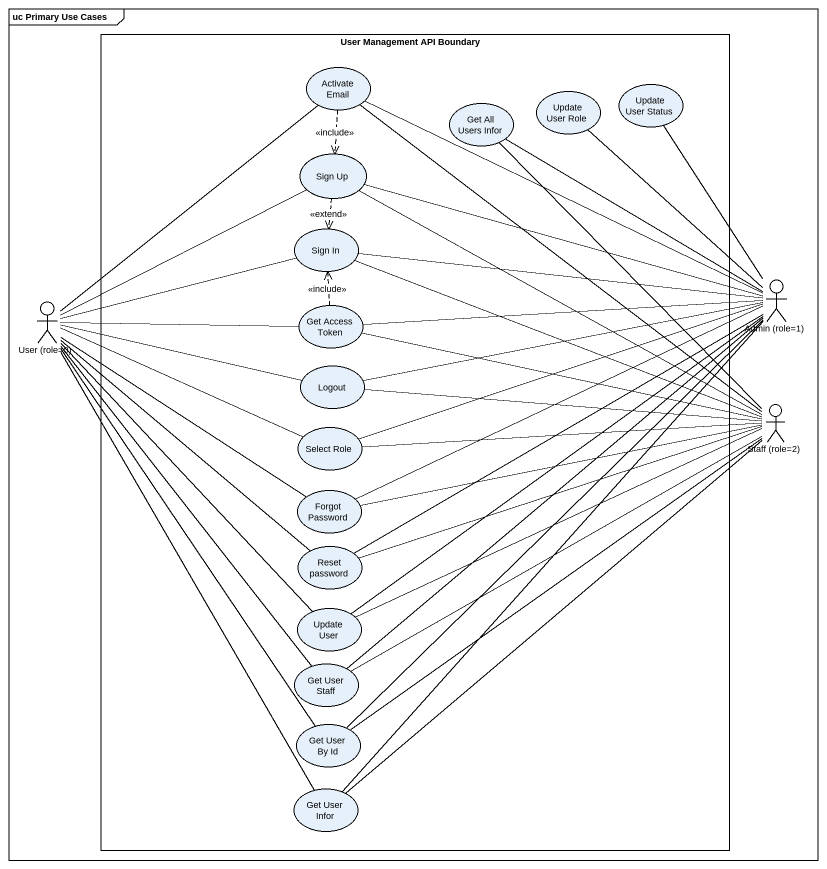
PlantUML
@startuml
mainframe uc Primary Use Cases
rectangle "User Management API Boundary" as User_Management_API_Boundary {
  usecase "Activate Email" as Activate_Email
  usecase "Update User Role" as Update_User_Role
  usecase "Update User Status" as Update_User_Status
  usecase "Get All Users Infor" as Get_All_Users_Infor
  usecase "Sign Up" as Sign_Up
  usecase "Sign In" as Sign_In
  usecase "Get Access Token" as Get_Access_Token
  usecase Logout
  usecase "Select Role" as Select_Role
  usecase "Forgot Password" as Forgot_Password
  usecase "Reset password" as Reset_password
  usecase "Update User" as Update_User
  usecase "Get User Staff" as Get_User_Staff
  usecase "Get User By Id" as Get_User_By_Id
  usecase "Get User Infor" as Get_User_Infor
}
actor "Admin (role=1)" as Admin_role_1
actor "User (role=0)" as User_role_0
actor "Staff (role=2)" as Staff_role_2
Activate_Email ..> Sign_Up : <<include>>
Sign_Up ..> Sign_In : <<extend>>
Admin_role_1 -left- Activate_Email
Admin_role_1 -up- Update_User_Role
Admin_role_1 -up- Update_User_Status
Admin_role_1 -up- Get_All_Users_Infor
Admin_role_1 -left- Sign_Up
Admin_role_1 -left- Sign_In
Admin_role_1 -left- Get_Access_Token
Admin_role_1 -left- Logout
Admin_role_1 -left- Select_Role
Admin_role_1 -left- Forgot_Password
Admin_role_1 -left- Reset_password
Admin_role_1 -- Update_User
Admin_role_1 -- Get_User_Staff
Admin_role_1 -- Get_User_By_Id
Admin_role_1 -- Get_User_Infor
User_role_0 -up- Activate_Email
User_role_0 -right- Sign_Up
User_role_0 -right- Sign_In
User_role_0 -right- Get_Access_Token
User_role_0 -right- Logout
User_role_0 -right- Select_Role
User_role_0 -- Forgot_Password
User_role_0 -- Reset_password
User_role_0 -- Update_User
User_role_0 -- Get_User_Staff
User_role_0 -- Get_User_By_Id
User_role_0 -- Get_User_Infor
Get_Access_Token .up.> Sign_In : <<include>>
Staff_role_2 -up- Activate_Email
Staff_role_2 -up- Get_All_Users_Infor
Staff_role_2 -left- Sign_Up
Staff_role_2 -left- Sign_In
Staff_role_2 -left- Get_Access_Token
Staff_role_2 -left- Logout
Staff_role_2 -left- Select_Role
Staff_role_2 -left- Forgot_Password
Staff_role_2 -left- Reset_password
Staff_role_2 -left- Update_User
Staff_role_2 -left- Get_User_Staff
Staff_role_2 -- Get_User_By_Id
Staff_role_2 -- Get_User_Infor
@enduml
